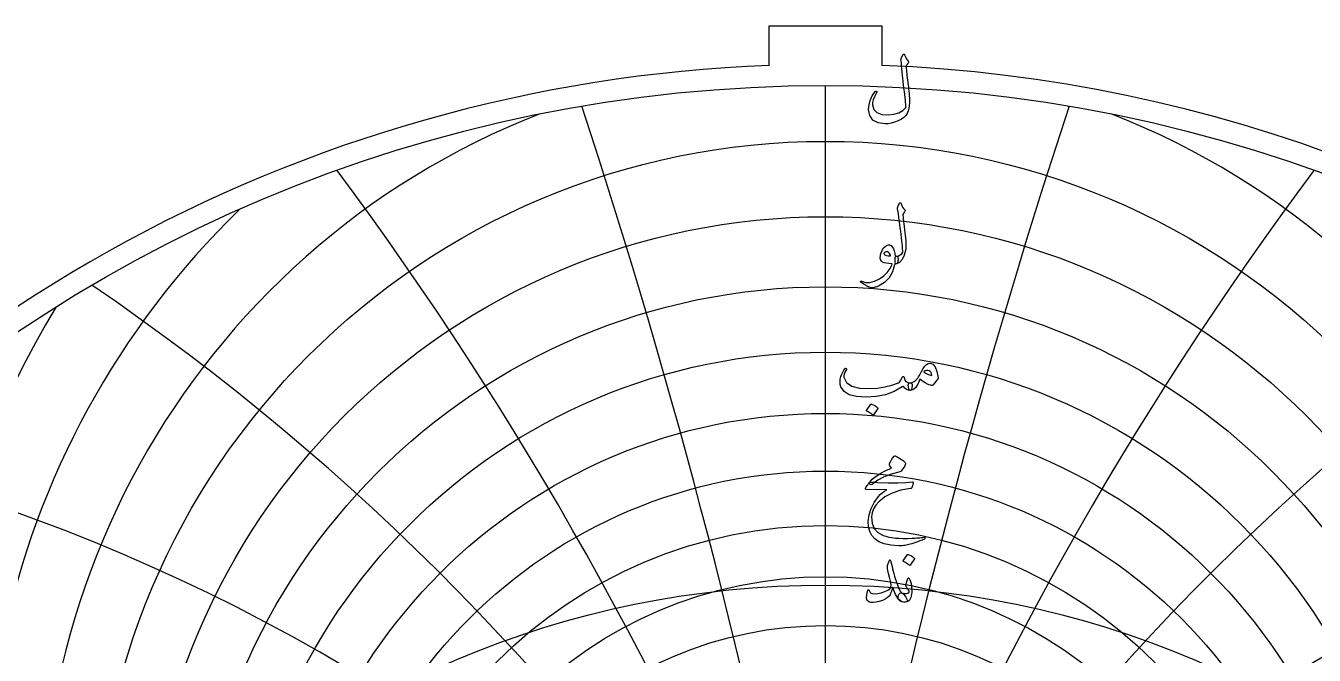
# Model space of a CAD drawing. Header units: millimetres. Extents: x -75 to 75, y -75 to 77.
# Drawn here: x -41 to 25.1, y 45 to 77.3 of the extents above; entities that cross this region are included whole.
import ezdxf

# ---------------------------------------------------------------- set-up
doc = ezdxf.new("R2010")
doc.units = ezdxf.units.MM
for name, color, linetype in [('CUT_OUTER', 1, 'Continuous'), ('ENGRAVE', 7, 'Continuous'), ('ENGRAVE_FINE', 8, 'Continuous'), ('TEXT', 5, 'Continuous')]:
    doc.layers.add(name, color=color, linetype=linetype)

msp = doc.modelspace()

# ---------------------------------------------------------------- linework, layer by layer
at = {"layer": 'CUT_OUTER'}
for points in [[(-2.8875, 77.3175), (2.8875, 77.3175), (2.8875, 75.2819)], [(-2.8875, 75.2819), (-2.8875, 77.3175)]]:
    msp.add_lwpolyline(points, dxfattribs=at)
for centre, radius, start, end in [((-0.0002, -0.0002), 75.3374, 146.249794, 87.803295), ((-0.0008, 0.0009), 75.3363, 92.195935, 146.250222)]:
    msp.add_arc(centre, radius, start, end, dxfattribs=at)
at = {"layer": 'ENGRAVE'}
msp.add_lwpolyline([(0, -74.25), (0, 74.25)], dxfattribs=at)
for centre, radius in [((0, 0), 74.25), ((0, 33.8858), 37.4977), ((0, 28.6076), 25.8477), ((0, 0), 48.6033)]:
    msp.add_circle(centre, radius, dxfattribs=at)
msp.add_arc((0, 43.1588), 53.2683, 169.817299, 10.182701, dxfattribs=at)
at = {"layer": 'ENGRAVE_FINE'}
for centre, radius in [((0, 32.5898), 34.9244), ((0, 31.428), 32.4885), ((0, 30.3852), 30.1732), ((0, 29.4487), 27.9638), ((0, 27.8527), 23.8141), ((0, 27.1761), 21.8532), ((0, 26.5711), 19.9564)]:
    msp.add_circle(centre, radius, dxfattribs=at)
for centre, radius, start, end in [((0, 35.3341), 40.2282, 111.432627, 68.567373), ((-352.2105, -38.6608), 357.6439, 3.499959, 18.224493), ((-352.2105, -38.6608), 357.6439, 3.499959, 18.224493), ((352.2105, -38.6608), 357.6439, 161.775507, 176.500041), ((352.2105, -38.6608), 357.6439, 161.775507, 176.500041), ((-170.6299, -38.6608), 181.5806, 7.047208, 36.713336), ((-170.6299, -38.6608), 181.5806, 7.047208, 36.713336), ((170.6299, -38.6608), 181.5806, 143.286664, 172.952792), ((170.6299, -38.6608), 181.5806, 143.286664, 172.952792), ((0, 36.9563), 43.1394, 134.190083, 45.809917), ((-107.5677, -38.6608), 124.2084, 10.691435, 55.741382), ((-107.5677, -38.6608), 124.2084, 10.691435, 55.741382), ((107.5677, -38.6608), 124.2084, 124.258618, 169.308565), ((107.5677, -38.6608), 124.2084, 124.258618, 169.308565), ((0, 38.7787), 46.2594, 148.598333, 31.401667), ((0, 40.8331), 49.622, 160.039645, 19.960355), ((-74.0129, -38.6608), 96.617, 14.487373, 75.591597), ((-74.0129, -38.6608), 96.617, 14.487373, 75.591597), ((74.0129, -38.6608), 96.617, 104.408403, 165.512627), ((74.0129, -38.6608), 96.617, 104.408403, 165.512627), ((0, 45.8046), 57.2491, 178.497173, 1.502827)]:
    msp.add_arc(centre, radius, start, end, dxfattribs=at)
at = {"layer": 'TEXT'}
for points in [[(3.9762, 75.8302), (3.9839, 75.8437), (3.9937, 75.8533), (4.0058, 75.859), (4.0201, 75.8609), (4.0343, 75.8585), (4.0464, 75.8511), (4.0563, 75.8387), (4.064, 75.8214), (4.1049, 75.7207), (4.1485, 75.6337), (4.1949, 75.5604), (4.244, 75.5009), (4.2586, 75.4795), (4.2627, 75.4548), (4.2564, 75.4268), (4.2396, 75.3955), (4.2289, 75.3804), (4.2188, 75.3658), (4.2092, 75.3518), (4.2001, 75.3384), (4.1916, 75.3258), (4.1836, 75.3142), (4.1762, 75.3038), (4.1694, 75.2945), (4.1579, 75.2775), (4.1496, 75.2572), (4.1447, 75.2336), (4.143, 75.2067), (4.1482, 75.1308), (4.1551, 75.048), (4.1636, 74.9584), (4.1738, 74.862), (4.1853, 74.7586), (4.1979, 74.6484), (4.2116, 74.5314), (4.2265, 74.4075), (4.2431, 74.2838), (4.2577, 74.1676), (4.2705, 74.0588), (4.2814, 73.9574), (4.2905, 73.8631), (4.2984, 73.7757), (4.3048, 73.6952), (4.3099, 73.6215), (4.3157, 73.4033), (4.2978, 73.1966), (4.2564, 73.0015), (4.1913, 72.8179), (4.1279, 72.71), (4.03, 72.6104), (3.8974, 72.519), (3.7303, 72.4359), (3.5491, 72.367), (3.379, 72.3184), (3.2198, 72.2901), (3.0716, 72.2822), (2.7005, 72.3332), (2.4349, 72.4732), (2.2746, 72.7021), (2.2197, 73.0199), (2.2389, 73.2567), (2.301, 73.4886), (2.4058, 73.7156), (2.5534, 73.9376), (2.5647, 73.9505), (2.5765, 73.9585), (2.5888, 73.9615), (2.6017, 73.9596), (2.6155, 73.9544), (2.6259, 73.9475), (2.633, 73.939), (2.6369, 73.9288), (2.6396, 73.9138), (2.6391, 73.8992), (2.6352, 73.8852), (2.6281, 73.8718), (2.5274, 73.6755), (2.4579, 73.5084), (2.4198, 73.3703), (2.4129, 73.2614), (2.4862, 73.0267), (2.6446, 72.8629), (2.888, 72.7699), (3.2165, 72.7476), (3.5126, 72.7797), (3.7643, 72.8541), (3.9715, 72.9708), (4.1342, 73.1297), (4.1308, 73.2064), (4.1249, 73.296), (4.1165, 73.3985), (4.1057, 73.5139), (4.0921, 73.6425), (4.0755, 73.7845), (4.0559, 73.94), (4.0333, 74.1089), (4.0118, 74.2832), (3.9915, 74.4547), (3.9723, 74.6235), (3.9542, 74.7895), (3.9375, 74.9528), (3.9224, 75.1134), (3.9089, 75.2712), (3.8971, 75.4262), (3.8796, 75.5755), (3.8804, 75.5925), (3.8829, 75.6085), (3.887, 75.6233), (3.8927, 75.637)], [(3.7105, 67.9944), (3.7401, 68.0661), (3.7632, 68.1229), (3.7797, 68.1649), (3.7895, 68.192), (3.7972, 68.2093), (3.8071, 68.2217), (3.8192, 68.2291), (3.8335, 68.2316), (3.8496, 68.2288), (3.8631, 68.2206), (3.8738, 68.2069), (3.8818, 68.1876), (3.9183, 68.0935), (3.9619, 68.0087), (4.0127, 67.9332), (4.0706, 67.8671), (4.0868, 67.846), (4.0914, 67.8221), (4.0846, 67.7955), (4.0662, 67.7661), (3.9696, 67.63), (3.9762, 67.569), (3.9828, 67.5092), (3.9893, 67.4505), (3.9959, 67.3928), (4.0025, 67.3363), (4.0091, 67.2809), (4.0157, 67.2265), (4.0223, 67.1733), (4.0829, 66.6804), (4.12, 66.2951), (4.1334, 66.0173), (4.1233, 65.8472), (4.0404, 65.5384), (3.9323, 65.3104), (3.7989, 65.163), (3.6402, 65.0963), (3.6359, 65.0963), (3.6315, 65.0963), (3.6271, 65.0963), (3.6227, 65.0963), (3.5966, 65.121), (3.5799, 65.1775), (3.5725, 65.2659), (3.5744, 65.3861), (3.5785, 65.4306), (3.5908, 65.4629), (3.6114, 65.4833), (3.6402, 65.4915), (3.7517, 65.5137), (3.8444, 65.5541), (3.9185, 65.6125), (3.974, 65.6891), (3.9703, 65.781), (3.9635, 65.8856), (3.9538, 66.0028), (3.941, 66.1326), (3.9255, 66.2745), (3.9076, 66.4279), (3.8871, 66.5928), (3.8642, 66.7693), (3.8431, 66.9428), (3.8236, 67.0986), (3.8057, 67.237), (3.7895, 67.3577), (3.7755, 67.4609), (3.7643, 67.5465), (3.7558, 67.6146), (3.75, 67.6651), (3.7061, 67.9154), (3.7047, 67.9401), (3.705, 67.9615), (3.7069, 67.9796), (3.7105, 67.9944)], [(3.5524, 65.048), (3.4495, 64.6865), (3.2769, 64.3838), (3.0345, 64.1398), (2.7225, 63.9546), (2.6789, 63.9358), (2.6358, 63.9189), (2.5932, 63.904), (2.5512, 63.8909), (2.5101, 63.8801), (2.47, 63.8717), (2.431, 63.8658), (2.3932, 63.8624), (2.2988, 63.8758), (2.1736, 63.925), (2.0177, 64.0098), (1.8311, 64.1302), (1.8111, 64.1475), (1.7993, 64.1643), (1.7957, 64.1805), (1.8004, 64.1961), (1.8108, 64.2082), (1.8245, 64.2137), (1.8415, 64.2126), (1.8618, 64.2049), (2.0559, 64.142), (2.2735, 64.1423), (2.5147, 64.2057), (2.7796, 64.3322), (2.9958, 64.4791), (3.1748, 64.6517), (3.3164, 64.8501), (3.4207, 65.0743), (3.4199, 65.0823), (3.4174, 65.0886), (3.4133, 65.0933), (3.4075, 65.0963), (3.2563, 65.1051), (3.1276, 65.1226), (3.0214, 65.149), (2.9377, 65.1841), (2.8729, 65.2384), (2.8323, 65.3136), (2.8158, 65.4097), (2.8235, 65.5266), (2.826, 65.5421), (2.829, 65.5579), (2.8326, 65.574), (2.8367, 65.5903), (2.8413, 65.6072), (2.8465, 65.6249), (2.8523, 65.6434), (2.8586, 65.6627), (2.9102, 65.7882), (2.9728, 65.8922), (3.0463, 65.9748), (3.1309, 66.036), (3.2173, 66.0695), (3.2966, 66.0689), (3.3688, 66.0343), (3.4339, 65.9657), (3.4907, 65.8702), (3.5338, 65.7593), (3.5631, 65.6331), (3.5788, 65.4915), (3.5874, 65.4916), (3.5958, 65.492), (3.6039, 65.4927), (3.6117, 65.4937), (3.6195, 65.4946), (3.6276, 65.4953), (3.636, 65.4957), (3.6446, 65.4959), (3.6743, 65.4896), (3.6973, 65.4706), (3.7138, 65.4391), (3.7237, 65.3949), (3.7278, 65.3463), (3.727, 65.2972), (3.7212, 65.2475), (3.7105, 65.1973), (3.6965, 65.1531), (3.6809, 65.1215), (3.6636, 65.1026), (3.6446, 65.0963), (3.5612, 65.0963), (3.5607, 65.0883), (3.559, 65.0776), (3.5563, 65.0642), (3.5524, 65.048)], [(3.3416, 65.5398), (3.2955, 65.6202), (3.245, 65.677), (3.1902, 65.7102), (3.1309, 65.7198), (3.0955, 65.7105), (3.0639, 65.6957), (3.0362, 65.6754), (3.0123, 65.6496), (3.0046, 65.6358), (3.0035, 65.621), (3.009, 65.6051), (3.0211, 65.5881), (3.0664, 65.5483), (3.132, 65.5211), (3.2179, 65.5066), (3.3241, 65.5047), (3.3351, 65.5069), (3.3416, 65.5134), (3.3438, 65.5244), (3.3416, 65.5398)], [(1.0012, 59.7076), (1.0168, 59.7246), (1.033, 59.7317), (1.0498, 59.729), (1.067, 59.7164), (1.0802, 59.6999), (1.0846, 59.6812), (1.0802, 59.6604), (1.067, 59.6373), (1.0001, 59.5336), (0.9573, 59.4375), (0.9386, 59.3492), (0.9441, 59.2685), (1.0816, 59.0034), (1.3492, 58.8184), (1.7468, 58.7135), (2.2746, 58.6888), (2.6662, 58.7177), (3.042, 58.7778), (3.4018, 58.8692), (3.7456, 58.9918), (3.8063, 59.0278), (3.8565, 59.083), (3.8963, 59.1573), (3.9257, 59.2509), (3.9355, 59.2775), (3.952, 59.2959), (3.9751, 59.3061), (4.0047, 59.308), (4.0258, 59.2989), (4.0409, 59.2806), (4.05, 59.2528), (4.053, 59.2158), (4.0736, 59.1241), (4.131, 59.0555), (4.2251, 59.0099), (4.356, 58.9874), (4.4032, 58.977), (4.435, 58.9501), (4.4515, 58.9068), (4.4526, 58.8469), (4.4367, 58.7355), (4.4153, 58.6559), (4.3884, 58.6082), (4.356, 58.5922), (4.2597, 58.6049), (4.1683, 58.6427), (4.0818, 58.7059), (4.0003, 58.7942), (3.9935, 58.7978), (3.9817, 58.7953), (3.9649, 58.7868), (3.9432, 58.7723), (3.5338, 58.5417), (3.087, 58.3771), (2.6028, 58.2783), (2.0814, 58.2453), (1.5995, 58.2783), (1.2251, 58.3771), (0.9584, 58.5417), (0.7992, 58.7723), (0.763, 58.901), (0.7509, 59.0325), (0.763, 59.1667), (0.7992, 59.3036), (0.848, 59.4309), (0.898, 59.5407), (0.949, 59.6329), (1.0012, 59.7076)], [(5.3747, 59.9886), (5.5122, 59.9398), (5.6261, 59.802), (5.7164, 59.5753), (5.7831, 59.2597), (5.7856, 59.2369), (5.7842, 59.2169), (5.779, 59.1996), (5.7699, 59.185), (5.5284, 58.8821), (5.5117, 58.8637), (5.4922, 58.8524), (5.47, 58.8483), (5.445, 58.8513), (5.2809, 58.9073), (5.1266, 58.9787), (4.9823, 59.0654), (4.8478, 59.1675), (4.7394, 58.9158), (4.6206, 58.7361), (4.4913, 58.6282), (4.3516, 58.5922), (4.336, 58.598), (4.3198, 58.6153), (4.303, 58.6441), (4.2857, 58.6845), (4.2591, 58.7844), (4.2495, 58.8645), (4.2569, 58.9249), (4.2814, 58.9655), (4.2956, 58.9751), (4.3121, 58.982), (4.3308, 58.9861), (4.3516, 58.9874), (4.4515, 59.0045), (4.5492, 59.0511), (4.6447, 59.1274), (4.738, 59.2333), (4.7789, 59.2948), (4.8401, 59.3958), (4.9216, 59.5363), (5.0235, 59.7164), (5.103, 59.8355), (5.1881, 59.9206), (5.2787, 59.9716), (5.3747, 59.9886)], [(5.0586, 59.5583), (5.1409, 59.4897), (5.2342, 59.4331), (5.3385, 59.3887), (5.4538, 59.3563), (5.4475, 59.4428), (5.4241, 59.5133), (5.3838, 59.5679), (5.3264, 59.6066), (5.2603, 59.6266), (5.1936, 59.6253), (5.1264, 59.6025), (5.0586, 59.5583)], [(2.3317, 57.8853), (2.3372, 57.8908), (2.3449, 57.8941), (2.3547, 57.8952), (2.3668, 57.8941), (2.4522, 57.8595), (2.5326, 57.8172), (2.6081, 57.7673), (2.6786, 57.7096), (2.6854, 57.7008), (2.6885, 57.6921), (2.6876, 57.6833), (2.683, 57.6745), (2.4766, 57.3408), (2.4689, 57.3328), (2.459, 57.3309), (2.447, 57.335), (2.4327, 57.3452), (2.4203, 57.3539), (2.4008, 57.3671), (2.3742, 57.3847), (2.3405, 57.4066), (2.299, 57.433), (2.2494, 57.4637), (2.1914, 57.4989), (2.1253, 57.5384), (2.1165, 57.545), (2.1121, 57.5515), (2.1121, 57.5581), (2.1165, 57.5647)], [(3.7061, 54.379), (3.3224, 54.2789), (2.9838, 54.1496), (2.6901, 53.9913), (2.4415, 53.8038), (2.4033, 53.775), (2.3679, 53.7588), (2.3353, 53.7552), (2.3053, 53.7643), (2.2705, 53.8057), (2.2757, 53.8642), (2.321, 53.9397), (2.4063, 54.0321), (2.6081, 54.1996), (2.84, 54.3505), (3.1021, 54.485), (3.3943, 54.603), (3.3109, 54.7259), (3.2953, 54.7567), (3.2879, 54.7874), (3.2887, 54.8182), (3.2977, 54.8489), (3.3567, 54.9661), (3.4108, 55.063), (3.4599, 55.1395), (3.5041, 55.1958), (3.5324, 55.2224), (3.5601, 55.2364), (3.5873, 55.2378), (3.6139, 55.2265), (3.7684, 55.1393), (3.8982, 55.0575), (4.0033, 54.9812), (4.0838, 54.9104), (4.0994, 54.8876), (4.1068, 54.8588), (4.106, 54.8239), (4.0969, 54.783), (4.0687, 54.7191), (4.0234, 54.6414), (3.9611, 54.55), (3.8818, 54.4449), (3.8609, 54.4293), (3.8247, 54.4131), (3.7731, 54.3963), (3.7061, 54.379)], [(2.6698, 53.8697), (3.2332, 53.8499), (3.7204, 53.8477), (4.1312, 53.8631), (4.4658, 53.896), (4.4761, 53.8973), (4.485, 53.8966), (4.4925, 53.894), (4.4987, 53.8894), (4.5032, 53.8833), (4.5058, 53.8757), (4.5065, 53.8668), (4.5053, 53.8565), (4.4967, 53.8164), (4.4883, 53.7797), (4.4802, 53.7462), (4.4724, 53.716), (4.4648, 53.6891), (4.4575, 53.6655), (4.4505, 53.6452), (4.4438, 53.6282), (4.4296, 53.601), (4.4131, 53.581), (4.3944, 53.5681), (4.3736, 53.5623), (3.8664, 53.4704), (3.4251, 53.3263), (3.0496, 53.13), (2.7401, 52.8817), (2.5836, 52.703), (2.47, 52.5139), (2.3992, 52.3144), (2.3712, 52.1044), (2.3981, 51.7748), (2.5051, 51.5061), (2.6923, 51.2984), (2.9596, 51.1516), (3.0982, 51.1071), (3.2505, 51.0703), (3.4166, 51.0412), (3.5963, 51.0198), (3.7895, 51.0058), (3.9959, 50.999), (4.2155, 50.9992), (4.4482, 51.0067), (4.531, 51.0113), (4.6123, 51.0165), (4.6923, 51.0223), (4.771, 51.0286), (4.8477, 51.0355), (4.9219, 51.0429), (4.9937, 51.0508), (5.063, 51.0594), (5.0841, 51.0604), (5.0992, 51.055), (5.1083, 51.0429), (5.1113, 51.0242), (5.1096, 51.0025), (5.1047, 50.9858), (5.0965, 50.974), (5.0849, 50.9671), (4.9609, 50.9147), (4.8434, 50.8672), (4.7325, 50.8247), (4.6282, 50.7871), (4.5308, 50.7542), (4.4405, 50.7256), (4.3574, 50.7015), (4.2814, 50.6817), (4.2099, 50.6672), (4.1403, 50.6543), (4.0726, 50.643), (4.0069, 50.6334), (3.9428, 50.626), (3.8801, 50.6213), (3.8188, 50.6194), (3.7588, 50.6202), (3.3493, 50.6521), (3.0079, 50.7212), (2.7346, 50.8277), (2.5293, 50.9715), (2.3786, 51.1513), (2.2735, 51.3612), (2.214, 51.6014), (2.2, 51.8717), (2.243, 52.2071), (2.346, 52.5326), (2.5087, 52.8482), (2.7313, 53.1539), (2.8183, 53.2464), (2.9168, 53.3351), (3.0269, 53.4199), (3.1484, 53.5008), (2.0858, 53.5096), (2.0603, 53.5206), (2.0496, 53.5403), (2.0537, 53.5689), (2.0726, 53.6062), (2.1083, 53.6605), (2.1407, 53.7094), (2.1698, 53.7528), (2.1956, 53.7906), (2.2181, 53.8227), (2.2373, 53.8488), (2.2532, 53.8689), (2.2658, 53.8828), (2.2944, 53.8853), (2.3712, 53.8839), (2.4964, 53.8787), (2.6698, 53.8697)], [(3.3658, 49.7886), (3.391, 49.6735), (3.4185, 49.5565), (3.4481, 49.4375), (3.48, 49.3166), (3.514, 49.1932), (3.5502, 49.0669), (3.5887, 48.9375), (3.6293, 48.805), (3.7113, 48.5668), (3.7863, 48.3879), (3.854, 48.2682), (3.9147, 48.2078), (3.9677, 48.1719), (4.0212, 48.1211), (4.0752, 48.0555), (4.1299, 47.9751), (4.1815, 47.8755), (4.1957, 47.8006), (4.1727, 47.7503), (4.1123, 47.7248), (3.9172, 47.7446), (3.7445, 47.8741), (3.5944, 48.1134), (3.4668, 48.4625), (3.4641, 48.4683), (3.4602, 48.4724), (3.4553, 48.4749), (3.4492, 48.4757), (3.4448, 48.4749), (3.4404, 48.4724), (3.4361, 48.4683), (3.4317, 48.4625), (3.4193, 48.406), (3.4042, 48.3462), (3.3864, 48.283), (3.3658, 48.2166), (3.3433, 48.1538), (3.3197, 48.1014), (3.295, 48.0594), (3.2692, 48.0278), (3.1764, 47.9468), (3.0606, 47.8752), (2.9217, 47.8129), (2.7598, 47.7599), (2.5952, 47.7207), (2.4524, 47.704), (2.3317, 47.7097), (2.2329, 47.738), (2.1484, 47.8088), (2.1099, 47.9334), (2.1176, 48.1118), (2.1714, 48.344), (2.1766, 48.3517), (2.1835, 48.3571), (2.192, 48.3604), (2.2022, 48.3615), (2.2142, 48.3602), (2.2241, 48.356), (2.2318, 48.3492), (2.2373, 48.3396), (2.2581, 48.291), (2.2812, 48.2507), (2.3064, 48.2185), (2.3339, 48.1947), (2.4195, 48.1628), (2.5359, 48.1551), (2.683, 48.1716), (2.8608, 48.2122), (3.0505, 48.2732), (3.1978, 48.3418), (3.303, 48.4181), (3.3658, 48.502), (3.3762, 48.5871), (3.3592, 48.7326), (3.3148, 48.9384), (3.2428, 49.2046), (3.2083, 49.3449), (3.188, 49.4582), (3.1819, 49.5447), (3.1902, 49.6042), (3.2736, 49.8413), (3.2826, 49.8663), (3.2922, 49.8842), (3.3024, 49.8949), (3.3131, 49.8984), (3.3263, 49.8916), (3.3395, 49.871), (3.3526, 49.8367), (3.3658, 49.7886)], [(4.2133, 50.1663), (4.2188, 50.1718), (4.2265, 50.1751), (4.2363, 50.1762), (4.2484, 50.1751), (4.3338, 50.1405), (4.4142, 50.0982), (4.4897, 50.0483), (4.5602, 49.9906), (4.567, 49.9819), (4.5701, 49.9731), (4.5692, 49.9643), (4.5646, 49.9555), (4.3582, 49.6218), (4.3505, 49.6138), (4.3406, 49.6119), (4.3286, 49.616), (4.3143, 49.6262), (4.3019, 49.635), (4.2824, 49.6481), (4.2558, 49.6657), (4.2221, 49.6877), (4.1806, 49.714), (4.131, 49.7447), (4.073, 49.7799), (4.0069, 49.8194), (3.9981, 49.826), (3.9937, 49.8326), (3.9937, 49.8391), (3.9981, 49.8457)], [(4.2528, 48.3703), (4.227, 48.4134), (4.2023, 48.4505), (4.1787, 48.4815), (4.1562, 48.5064), (4.14, 48.5278), (4.131, 48.5525), (4.129, 48.5805), (4.1342, 48.6118), (4.2265, 48.9456), (4.2394, 48.9746), (4.2561, 48.9829), (4.2767, 48.9703), (4.3011, 48.9368), (4.3379, 48.8657), (4.3692, 48.7798), (4.395, 48.6791), (4.4153, 48.5635), (4.4271, 48.4526), (4.4317, 48.344), (4.4293, 48.2375), (4.4197, 48.1332), (4.404, 48.0424), (4.3834, 47.963), (4.3579, 47.8952), (4.3275, 47.839), (4.2899, 47.7973), (4.2385, 47.7643), (4.1735, 47.7402), (4.0947, 47.7248), (4.014, 47.7218), (3.9388, 47.7347), (3.8691, 47.7635), (3.8049, 47.8082), (3.7552, 47.8651), (3.7292, 47.9301), (3.7267, 48.0034), (3.7478, 48.0849), (3.7816, 48.1516), (3.8214, 48.1936), (3.8672, 48.2109), (3.9191, 48.2035), (4.0387, 48.1746), (4.143, 48.1716), (4.232, 48.1944), (4.3055, 48.243), (4.3071, 48.2559), (4.2989, 48.2814), (4.2808, 48.3195), (4.2528, 48.3703)]]:
    msp.add_lwpolyline(points, close=True, dxfattribs=at)

doc.saveas('drawing.dxf')
